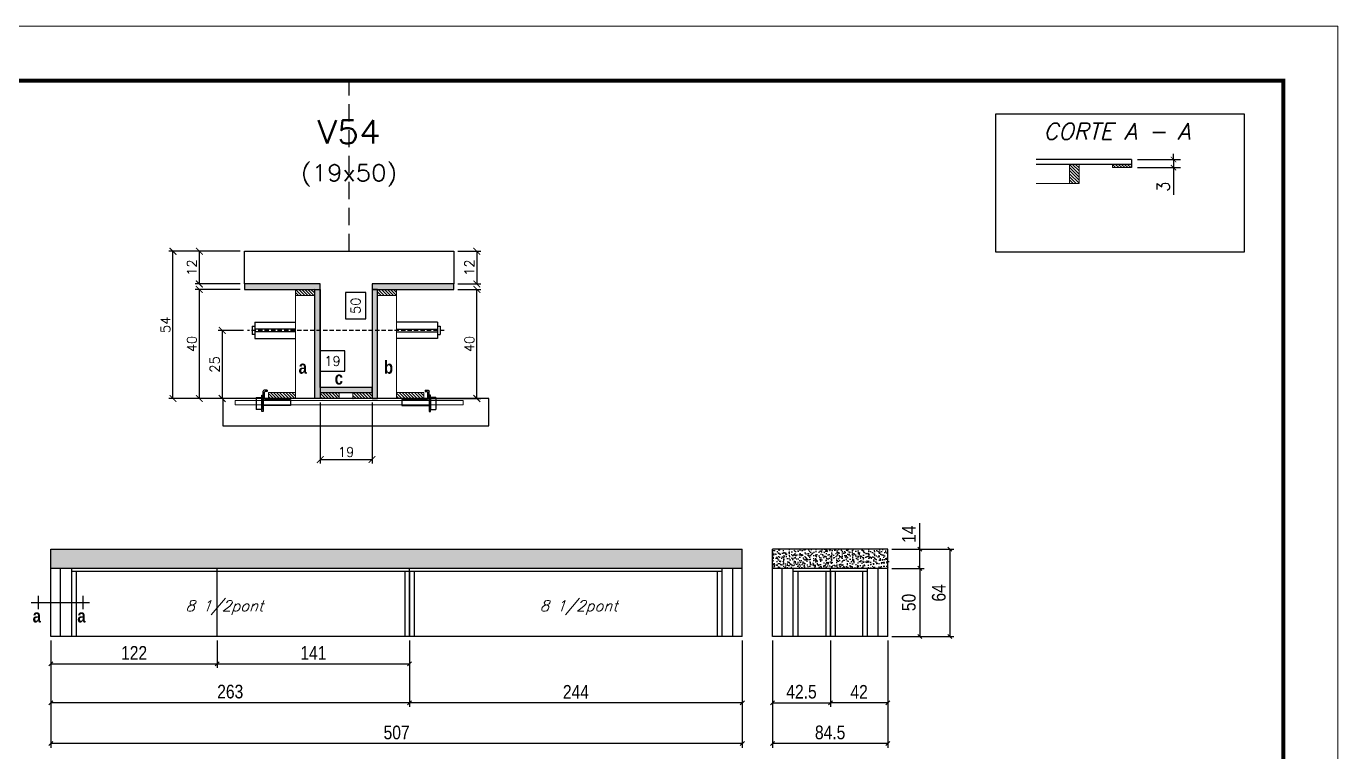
# Model space of a CAD drawing. Header units: millimetres. Extents: x 2921 to 9246, y 316 to 11751.
# Drawn here: x 3444 to 4406, y 1982 to 2514 of the extents above; entities that cross this region are included whole.
import ezdxf
from ezdxf.enums import TextEntityAlignment as Align

# ---------------------------------------------------------------- set-up
doc = ezdxf.new("R2010")
doc.units = ezdxf.units.MM
doc.linetypes.add('DASHED', pattern=[0.75, 0.5, -0.25])
doc.linetypes.add('HIDDEN', pattern=[9.525, 6.35, -3.175])
for name, color, linetype in [('1', 3, 'Continuous'), ('barrote', 251, 'Continuous'), ('COTA', 241, 'Continuous'), ('Cota Seção (2x)', 4, 'Continuous'), ('Cotas', 1, 'Continuous'), ('detalhes', 4, 'Continuous'), ('Hachura', 253, 'Continuous'), ('NOMENCLATURA', 7, 'Continuous'), ('Painéis', 200, 'Continuous'), ('presilha', 1, 'Continuous'), ('SARR_2.2x7', 40, 'Continuous'), ('SARR_3.5x7', 81, 'Continuous'), ('TENSOR', 3, 'Continuous'), ('texto', 7, 'Continuous'), ('Texto de Titulo', 7, 'Continuous'), ('Texto Qtd Sarr', 242, 'Continuous')]:
    doc.layers.add(name, color=color, linetype=linetype)
for name, color, linetype, lineweight in [('CONCRETO', 251, 'Continuous', 25), ('Folhas', 255, 'Continuous', 9), ('Madeira', 126, 'Continuous', 18), ('SARRAFO DE PRESSAO', 251, 'DASHED', 9), ('SCO-___-LAJ', 2, 'Continuous', 0), ('TEXTO PILAR', 3, 'Continuous', 15), ('Texto Seção', 7, 'Continuous', 15)]:
    doc.layers.add(name, color=color, linetype=linetype, lineweight=lineweight)
doc.styles.add('COTA TECNICA', font='techl___.ttf', dxfattribs={"height": 10})
doc.styles.add('Romans', font='romans.shx')
doc.styles.add('TECNICA', font='techb___.ttf', dxfattribs={"height": 10})
doc.dimstyles.new('COTA PARA DETALHES', dxfattribs={"dimtxt": 9, "dimasz": 4, "dimexe": 5, "dimexo": 5, "dimgap": 3, "dimtad": 1, "dimdec": 1, "dimlfac": 0.5, "dimzin": 12, "dimdsep": 46, "dimtxsty": 'Romans', "dimblk": 'ARCHTICK', "dimcen": 10, "dimdle": 5, "dimclrd": 4, "dimclre": 4, "dimclrt": 240, "dimadec": 1, "dimazin": 3, "dimtfac": 1, "dimtdec": 1, "dimtmove": 0, "dimatfit": 3, "dimldrblk": 'ARCHTICK', "dimfxl": 1, "dimtolj": 1, "dimtzin": 12, "dimarcsym": 0})
doc.dimstyles.new('Cota Seção (2x)', dxfattribs={"dimtxt": 7, "dimasz": 5, "dimexe": 3, "dimexo": 3, "dimgap": 2, "dimtad": 3, "dimdec": 1, "dimlfac": 0.5, "dimzin": 12, "dimdsep": 46, "dimtxsty": 'Romans', "dimblk": 'ARCHTICK', "dimcen": 0, "dimclrd": 4, "dimclre": 4, "dimclrt": 1, "dimadec": 1, "dimazin": 3, "dimtfac": 1, "dimtdec": 1, "dimtmove": 0, "dimatfit": 3, "dimldrblk": 'OBLIQUE', "dimfxl": 1, "dimtolj": 1, "dimtzin": 12, "dimarcsym": 0})
doc.dimstyles.new('Cota Seção interna', dxfattribs={"dimtxt": 7, "dimasz": 6, "dimexe": 0.18, "dimexo": 2, "dimgap": -4, "dimtad": 3, "dimdec": 1, "dimlfac": 0.5, "dimzin": 12, "dimdsep": 46, "dimtxsty": 'Romans', "dimblk": 'ARCHTICK', "dimcen": 0.09, "dimse1": 1, "dimse2": 1, "dimsd1": 1, "dimsd2": 1, "dimclrd": 180, "dimclre": 5, "dimclrt": 1, "dimadec": 0, "dimazin": 3, "dimtfac": 1, "dimtdec": 1, "dimtofl": 0, "dimtmove": 0, "dimatfit": 3, "dimldrblk": 'ARCHTICK', "dimfxl": 1, "dimtolj": 1, "dimtzin": 0, "dimarcsym": 0})
doc.dimstyles.new('PAINEL', dxfattribs={"dimtxt": 10, "dimasz": 3, "dimexe": 3, "dimexo": 3, "dimgap": 3, "dimtad": 1, "dimdec": 1, "dimzin": 12, "dimdsep": 46, "dimtxsty": 'COTA TECNICA', "dimblk1": 'OBLIQUE', "dimblk2": 'OBLIQUE', "dimsah": 1, "dimcen": 0.9, "dimclrd": 4, "dimclre": 4, "dimclrt": 240, "dimadec": 1, "dimazin": 3, "dimtfac": 1, "dimtdec": 1, "dimtmove": 0, "dimatfit": 3, "dimfxl": 1, "dimtolj": 1, "dimtzin": 12, "dimarcsym": 0})
pattern_1 = [(315, (26616.551, -5988.1444), (1.12253202, 1.12253202), [])]
pattern_2 = [(315, (-399.1047, -9162.968), (1.12253202, 1.12253202), [])]

# ---------------------------------------------------------------- blocks, each defined once
blk = doc.blocks.new('9999999999')
at = {"layer": 'Folhas'}
blk.add_lwpolyline([(98138.98, 34190.21), (99623.98, 34190.21), (99623.98, 35240.21), (98138.98, 35240.21)], close=True, dxfattribs=at)
at = {"layer": 'Folhas', "color": 30, "const_width": 3}
blk.add_lwpolyline([(98213.98, 34230.21), (99583.98, 34230.21), (99583.98, 35200.21), (98213.98, 35200.21)], close=True, dxfattribs=at)
blk = doc.blocks.new('titulo1')
at = {"layer": 'Defpoints', "color": 252, "linetype": 'HIDDEN', "ltscale": 2}
blk.add_line((0, 0), (0, 125), dxfattribs=at)
at = {"layer": 'Defpoints', "style": 'Romans', "oblique": 15}
blk.add_attdef('FOLHA', text='', height=10, dxfattribs=at).set_placement((0, 15.58), align=Align.MIDDLE_CENTER)
at = {"layer": 'Texto Qtd Sarr', "color": 3, "style": 'Romans', "oblique": 15}
for tag, height, p in [('TITULO', 17, (0, 71.45)), ('SEÇÃO', 12, (0, 41.55))]:
    blk.add_attdef(tag, text='', height=height, dxfattribs=at).set_placement(p, align=Align.MIDDLE_CENTER)
blk = doc.blocks.new('_ArchTick')
at = {"color": 0, "linetype": 'ByBlock', "const_width": 0.15}
blk.add_lwpolyline([(-0.5, -0.5), (0.5, 0.5)], dxfattribs=at)
blk = doc.blocks.new('*D545')
at = {"layer": 'COTA', "color": 4, "lineweight": -2, "transparency": 16777216}
for p, q in [((3760.93, 2349.5), (3777.8, 2349.5)), ((3774.8, 2349.5), (3774.8, 2325.5)), ((3760.93, 2325.5), (3777.8, 2325.5))]:
    blk.add_line(p, q, dxfattribs=at)
at = {"layer": 'Defpoints', "color": 0, "transparency": 16777216}
for p in [(3757.93, 2349.5), (3757.93, 2325.5), (3774.8, 2325.5)]:
    blk.add_point(p, dxfattribs=at)
at = {"layer": 'COTA', "color": 4, "lineweight": -2, "transparency": 16777216, "xscale": 5, "yscale": 5, "zscale": 5}
for p, rotation in [((3774.8, 2349.5), 90), ((3774.8, 2325.5), 270)]:
    blk.add_blockref('_ArchTick', p, dxfattribs=dict(at, rotation=rotation))
at = {"layer": 'COTA', "color": 1, "transparency": 16777216, "insert": (3769.3, 2337.5), "char_height": 7, "attachment_point": 5, "rotation": 90, "style": 'Romans'}
blk.add_mtext('\\A1;12', dxfattribs=at)
blk = doc.blocks.new('_Oblique')
at = {"layer": '1', "color": 0, "lineweight": -2}
blk.add_line((-0.5, -0.5), (0.5, 0.5), dxfattribs=at)
blk = doc.blocks.new('*D546')
at = {"layer": 'COTA', "color": 4, "lineweight": -2, "transparency": 16777216}
for p, q in [((3601.33, 2349.5), (3548.95, 2349.5)), ((3551.95, 2241.5), (3551.95, 2349.5)), ((3623.33, 2241.5), (3548.95, 2241.5))]:
    blk.add_line(p, q, dxfattribs=at)
at = {"layer": 'Defpoints', "color": 0, "transparency": 16777216}
for p in [(3551.95, 2349.5), (3604.33, 2349.5), (3626.33, 2241.5)]:
    blk.add_point(p, dxfattribs=at)
at = {"layer": 'COTA', "color": 4, "lineweight": -2, "transparency": 16777216, "xscale": 5, "yscale": 5, "zscale": 5}
for p, rotation in [((3551.95, 2349.5), 90), ((3551.95, 2241.5), 270)]:
    blk.add_blockref('_ArchTick', p, dxfattribs=dict(at, rotation=rotation))
at = {"layer": 'COTA', "color": 1, "transparency": 16777216, "insert": (3546.45, 2295.5), "char_height": 7, "attachment_point": 5, "rotation": 90, "style": 'Romans'}
blk.add_mtext('\\A1;54', dxfattribs=at)
blk = doc.blocks.new('*D547')
at = {"layer": 'COTA', "color": 4, "lineweight": -2, "transparency": 16777216}
for p, q in [((3760.93, 2321.5), (3777.8, 2321.5)), ((3774.8, 2241.5), (3774.8, 2321.5)), ((3734.53, 2241.5), (3777.8, 2241.5))]:
    blk.add_line(p, q, dxfattribs=at)
at = {"layer": 'Defpoints', "color": 0, "transparency": 16777216}
for p in [(3757.93, 2321.5), (3774.8, 2321.5), (3731.53, 2241.5)]:
    blk.add_point(p, dxfattribs=at)
at = {"layer": 'COTA', "color": 4, "lineweight": -2, "transparency": 16777216, "xscale": 5, "yscale": 5, "zscale": 5}
for p, rotation in [((3774.8, 2321.5), 90), ((3774.8, 2241.5), 270)]:
    blk.add_blockref('_ArchTick', p, dxfattribs=dict(at, rotation=rotation))
at = {"layer": 'COTA', "color": 1, "transparency": 16777216, "insert": (3769.3, 2281.5), "char_height": 7, "attachment_point": 5, "rotation": 90, "style": 'Romans'}
blk.add_mtext('\\A1;40', dxfattribs=at)
blk = doc.blocks.new('*D548')
at = {"layer": 'Cota Seção (2x)', "color": 180, "lineweight": -2, "transparency": 16777216}
for p, q in [((3693.43, 2319.17), (3678.43, 2319.17)), ((3678.43, 2319.17), (3678.43, 2299.83)), ((3693.43, 2299.83), (3693.43, 2319.17)), ((3678.43, 2299.83), (3693.43, 2299.83))]:
    blk.add_line(p, q, dxfattribs=at)
at = {"layer": 'Defpoints', "color": 0, "transparency": 16777216}
for p in [(3697.43, 2349.5), (3708.93, 2349.5), (3708.93, 2249.5)]:
    blk.add_point(p, dxfattribs=at)
at = {"layer": 'Cota Seção (2x)', "color": 1, "transparency": 16777216, "insert": (3685.93, 2309.5), "char_height": 7, "attachment_point": 5, "rotation": 90, "style": 'Romans'}
blk.add_mtext('\\A1;50', dxfattribs=at)
blk = doc.blocks.new('*D549')
at = {"layer": 'COTA', "color": 4, "lineweight": -2, "transparency": 16777216}
for p, q in [((3601.33, 2349.5), (3568.27, 2349.5)), ((3571.27, 2349.5), (3571.27, 2325.5)), ((3601.33, 2325.5), (3568.27, 2325.5))]:
    blk.add_line(p, q, dxfattribs=at)
at = {"layer": 'Defpoints', "color": 0, "transparency": 16777216}
for p in [(3604.33, 2349.5), (3571.27, 2325.5), (3604.33, 2325.5)]:
    blk.add_point(p, dxfattribs=at)
at = {"layer": 'COTA', "color": 4, "lineweight": -2, "transparency": 16777216, "xscale": 5, "yscale": 5, "zscale": 5}
for p, rotation in [((3571.27, 2349.5), 90), ((3571.27, 2325.5), 270)]:
    blk.add_blockref('_ArchTick', p, dxfattribs=dict(at, rotation=rotation))
at = {"layer": 'COTA', "color": 1, "transparency": 16777216, "insert": (3565.77, 2337.5), "char_height": 7, "attachment_point": 5, "rotation": 90, "style": 'Romans'}
blk.add_mtext('\\A1;12', dxfattribs=at)
blk = doc.blocks.new('*D550')
at = {"layer": 'COTA', "color": 4, "lineweight": -2, "transparency": 16777216}
for p, q in [((3601.33, 2321.5), (3568.27, 2321.5)), ((3571.27, 2321.5), (3571.27, 2241.5)), ((3623.33, 2241.5), (3568.27, 2241.5))]:
    blk.add_line(p, q, dxfattribs=at)
at = {"layer": 'Defpoints', "color": 0, "transparency": 16777216}
for p in [(3604.33, 2321.5), (3571.27, 2241.5), (3626.33, 2241.5)]:
    blk.add_point(p, dxfattribs=at)
at = {"layer": 'COTA', "color": 4, "lineweight": -2, "transparency": 16777216, "xscale": 5, "yscale": 5, "zscale": 5}
for p, rotation in [((3571.27, 2321.5), 90), ((3571.27, 2241.5), 270)]:
    blk.add_blockref('_ArchTick', p, dxfattribs=dict(at, rotation=rotation))
at = {"layer": 'COTA', "color": 1, "transparency": 16777216, "insert": (3565.77, 2281.5), "char_height": 7, "attachment_point": 5, "rotation": 90, "style": 'Romans'}
blk.add_mtext('\\A1;40', dxfattribs=at)
blk = doc.blocks.new('PRESILHA METÁLICA 1')
at = {"layer": 'presilha'}
for p, q in [((6, 15.5), (7.5, 15.5)), ((6, -2.5), (6, 15.5)), ((7.5, 10.6), (7.5, 19.9)), ((7.5, 15.5), (7.5, -2.5)), ((12, 21), (8.6, 21)), ((9, 11.6), (9, 18.9)), ((12, 19.5), (9.6, 19.5)), ((12, 21), (12, 19.5)), ((0, 13), (6, 13)), ((0, 13), (0, 0)), ((6, 0), (0, 0)), ((6, 13), (6, 0)), ((37.5, 4.1), (7.5, 4.1)), ((37.5, 11), (9.6, 11)), ((37.5, 11), (37.5, 4.1)), ((7.5, -2.5), (6, -2.5))]:
    blk.add_line(p, q, dxfattribs=at)
for centre, radius, start, end in [((8.6, 19.9), 1.14, 90, 180), ((9.6, 18.9), 0.57, 90, 180), ((9.6, 11.6), 0.57, 180, 270)]:
    blk.add_arc(centre, radius, start, end, dxfattribs=at)
blk = doc.blocks.new('*D551')
at = {"layer": 'COTA', "color": 4, "lineweight": -2, "transparency": 16777216}
for p, q in [((3659.93, 2238.5), (3659.93, 2193.77)), ((3697.93, 2238.5), (3697.93, 2193.77)), ((3659.93, 2196.77), (3697.93, 2196.77))]:
    blk.add_line(p, q, dxfattribs=at)
at = {"layer": 'Defpoints', "color": 0, "transparency": 16777216}
for p in [(3659.93, 2241.5), (3697.93, 2241.5), (3697.93, 2196.77)]:
    blk.add_point(p, dxfattribs=at)
at = {"layer": 'COTA', "color": 4, "lineweight": -2, "transparency": 16777216, "xscale": 5, "yscale": 5, "zscale": 5, "rotation": 180}
blk.add_blockref('_ArchTick', (3659.93, 2196.77), dxfattribs=at)
at = {"layer": 'COTA', "color": 4, "lineweight": -2, "transparency": 16777216, "xscale": 5, "yscale": 5, "zscale": 5}
blk.add_blockref('_ArchTick', (3697.93, 2196.77), dxfattribs=at)
at = {"layer": 'COTA', "color": 1, "transparency": 16777216, "insert": (3678.93, 2202.27), "char_height": 7, "attachment_point": 5, "style": 'Romans'}
blk.add_mtext('\\A1;19', dxfattribs=at)
blk = doc.blocks.new('*D1037')
at = {"layer": 'COTA', "color": 4, "lineweight": -2, "transparency": 16777216}
for p, q in [((3603.63, 2291.47), (3585.07, 2291.47)), ((3588.07, 2291.47), (3588.07, 2241.5)), ((3603.63, 2241.5), (3585.07, 2241.5))]:
    blk.add_line(p, q, dxfattribs=at)
at = {"layer": 'Defpoints', "color": 0, "transparency": 16777216}
for p in [(3606.63, 2291.47), (3588.07, 2241.5), (3606.63, 2241.5)]:
    blk.add_point(p, dxfattribs=at)
at = {"layer": 'COTA', "color": 4, "lineweight": -2, "transparency": 16777216, "xscale": 5, "yscale": 5, "zscale": 5}
for p, rotation in [((3588.07, 2291.47), 90), ((3588.07, 2241.5), 270)]:
    blk.add_blockref('_ArchTick', p, dxfattribs=dict(at, rotation=rotation))
at = {"layer": 'COTA', "color": 1, "transparency": 16777216, "insert": (3582.57, 2266.48), "char_height": 7, "attachment_point": 5, "rotation": 90, "style": 'Romans'}
blk.add_mtext('\\A1;25', dxfattribs=at)
blk = doc.blocks.new('*D552')
at = {"layer": 'Cota Seção (2x)', "color": 180, "lineweight": -2, "transparency": 16777216}
for p, q in [((3677.93, 2276.5), (3659.93, 2276.5)), ((3659.93, 2276.5), (3659.93, 2261.5)), ((3677.93, 2261.5), (3677.93, 2276.5)), ((3659.93, 2261.5), (3677.93, 2261.5))]:
    blk.add_line(p, q, dxfattribs=at)
at = {"layer": 'Defpoints', "color": 0, "transparency": 16777216}
for p in [(3697.93, 2257.5), (3659.93, 2241.5), (3697.93, 2241.5)]:
    blk.add_point(p, dxfattribs=at)
at = {"layer": 'Cota Seção (2x)', "color": 1, "transparency": 16777216, "insert": (3668.93, 2269), "char_height": 7, "attachment_point": 5, "style": 'Romans'}
blk.add_mtext('\\A1;19', dxfattribs=at)
blk = doc.blocks.new('*D565')
at = {"layer": 'COTA', "color": 4, "lineweight": -2, "transparency": 16777216}
for p, q in [((4259.33, 2416.81), (4290.68, 2416.81)), ((4285.68, 2416.81), (4285.68, 2420.81)), ((4285.68, 2416.81), (4285.68, 2410.81)), ((4259.33, 2410.81), (4290.68, 2410.81)), ((4285.68, 2410.81), (4285.68, 2390.81))]:
    blk.add_line(p, q, dxfattribs=at)
at = {"layer": 'Defpoints', "color": 0, "transparency": 16777216}
for p in [(4254.33, 2416.81), (4254.33, 2410.81), (4285.68, 2410.81)]:
    blk.add_point(p, dxfattribs=at)
at = {"layer": 'COTA', "color": 4, "lineweight": -2, "transparency": 16777216, "xscale": 4, "yscale": 4, "zscale": 4}
for p, rotation in [((4285.68, 2416.81), 270), ((4285.68, 2410.81), 90)]:
    blk.add_blockref('_ArchTick', p, dxfattribs=dict(at, rotation=rotation))
at = {"layer": 'COTA', "color": 240, "transparency": 16777216, "insert": (4278.18, 2396.81), "char_height": 9, "attachment_point": 5, "rotation": 90, "style": 'Romans'}
blk.add_mtext('\\A1;3', dxfattribs=at)
blk = doc.blocks.new('*D572')
at = {"layer": 'Defpoints', "color": 0, "transparency": 16777216}
for p in [(3991.62, 2066.95), (4034.12, 2066.95), (4034.12, 2018.34)]:
    blk.add_point(p, dxfattribs=at)
at = {"layer": 'Painéis', "color": 4, "lineweight": -2, "transparency": 16777216}
for p, q in [((3991.62, 2063.95), (3991.62, 2015.34)), ((4034.12, 2063.95), (4034.12, 2015.34)), ((3991.62, 2018.34), (4034.12, 2018.34))]:
    blk.add_line(p, q, dxfattribs=at)
at = {"layer": 'Painéis', "color": 4, "lineweight": -2, "transparency": 16777216, "xscale": 3, "yscale": 3, "zscale": 3, "rotation": 180}
blk.add_blockref('_Oblique', (3991.62, 2018.34), dxfattribs=at)
at = {"layer": 'Painéis', "color": 4, "lineweight": -2, "transparency": 16777216, "xscale": 3, "yscale": 3, "zscale": 3}
blk.add_blockref('_Oblique', (4034.12, 2018.34), dxfattribs=at)
at = {"layer": 'Painéis', "color": 240, "lineweight": 5, "transparency": 16777216, "insert": (4012.87, 2026.45), "char_height": 10, "attachment_point": 5, "style": 'COTA TECNICA'}
blk.add_mtext('\\A1;42.5', dxfattribs=at)
blk = doc.blocks.new('*D1042')
at = {"layer": 'Defpoints', "color": 0, "transparency": 16777216}
for p in [(4034.12, 2066.95), (4076.12, 2066.95), (4034.12, 2018.34)]:
    blk.add_point(p, dxfattribs=at)
at = {"layer": 'Painéis', "color": 4, "lineweight": -2, "transparency": 16777216}
for p, q in [((4034.12, 2063.95), (4034.12, 2015.34)), ((4076.12, 2063.95), (4076.12, 2015.34)), ((4076.12, 2018.34), (4034.12, 2018.34))]:
    blk.add_line(p, q, dxfattribs=at)
at = {"layer": 'Painéis', "color": 4, "lineweight": -2, "transparency": 16777216, "xscale": 3, "yscale": 3, "zscale": 3, "rotation": 180}
blk.add_blockref('_Oblique', (4034.12, 2018.34), dxfattribs=at)
at = {"layer": 'Painéis', "color": 4, "lineweight": -2, "transparency": 16777216, "xscale": 3, "yscale": 3, "zscale": 3}
blk.add_blockref('_Oblique', (4076.12, 2018.34), dxfattribs=at)
at = {"layer": 'Painéis', "color": 240, "lineweight": 5, "transparency": 16777216, "insert": (4055.12, 2026.41), "char_height": 10, "attachment_point": 5, "style": 'COTA TECNICA'}
blk.add_mtext('\\A1;42', dxfattribs=at)
blk = doc.blocks.new('*D573')
at = {"layer": 'Defpoints', "color": 0, "transparency": 16777216}
for p in [(3991.62, 2066.95), (4076.12, 2066.95), (3991.62, 1988.46)]:
    blk.add_point(p, dxfattribs=at)
at = {"layer": 'Painéis', "color": 4, "lineweight": -2, "transparency": 16777216}
for p, q in [((3991.62, 2063.95), (3991.62, 1985.46)), ((4076.12, 2063.95), (4076.12, 1985.46)), ((4076.12, 1988.46), (3991.62, 1988.46))]:
    blk.add_line(p, q, dxfattribs=at)
at = {"layer": 'Painéis', "color": 4, "lineweight": -2, "transparency": 16777216, "xscale": 3, "yscale": 3, "zscale": 3, "rotation": 180}
blk.add_blockref('_Oblique', (3991.62, 1988.46), dxfattribs=at)
at = {"layer": 'Painéis', "color": 4, "lineweight": -2, "transparency": 16777216, "xscale": 3, "yscale": 3, "zscale": 3}
blk.add_blockref('_Oblique', (4076.12, 1988.46), dxfattribs=at)
at = {"layer": 'Painéis', "color": 240, "lineweight": 5, "transparency": 16777216, "insert": (4033.87, 1996.59), "char_height": 10, "attachment_point": 5, "style": 'COTA TECNICA'}
blk.add_mtext('\\A1;84.5', dxfattribs=at)
blk = doc.blocks.new('*D574')
at = {"layer": 'COTA', "color": 4, "linetype": 'ByBlock', "lineweight": -2, "transparency": 16777216}
for p, q in [((3725.45, 2063.95), (3725.45, 2015.34)), ((3969.45, 2063.95), (3969.45, 2015.34)), ((3969.45, 2018.34), (3725.45, 2018.34))]:
    blk.add_line(p, q, dxfattribs=at)
at = {"layer": 'Defpoints', "color": 0, "linetype": 'ByBlock', "transparency": 16777216}
for p in [(3725.45, 2066.95), (3969.45, 2066.95), (3725.45, 2018.34)]:
    blk.add_point(p, dxfattribs=at)
at = {"layer": 'COTA', "color": 4, "linetype": 'ByBlock', "lineweight": -2, "transparency": 16777216, "xscale": 3, "yscale": 3, "zscale": 3, "rotation": 180}
blk.add_blockref('_Oblique', (3725.45, 2018.34), dxfattribs=at)
at = {"layer": 'COTA', "color": 4, "linetype": 'ByBlock', "lineweight": -2, "transparency": 16777216, "xscale": 3, "yscale": 3, "zscale": 3}
blk.add_blockref('_Oblique', (3969.45, 2018.34), dxfattribs=at)
at = {"layer": 'COTA', "color": 240, "linetype": 'ByBlock', "transparency": 16777216, "insert": (3847.45, 2026.41), "char_height": 10, "attachment_point": 5, "style": 'COTA TECNICA'}
blk.add_mtext('\\A1;244', dxfattribs=at)
blk = doc.blocks.new('*D575')
at = {"layer": 'COTA', "color": 4, "linetype": 'ByBlock', "lineweight": -2, "transparency": 16777216}
for p, q in [((3462.45, 2063.95), (3462.45, 2015.34)), ((3725.45, 2063.95), (3725.45, 2015.34)), ((3725.45, 2018.34), (3462.45, 2018.34))]:
    blk.add_line(p, q, dxfattribs=at)
at = {"layer": 'Defpoints', "color": 0, "linetype": 'ByBlock', "transparency": 16777216}
for p in [(3462.45, 2066.95), (3725.45, 2066.95), (3462.45, 2018.34)]:
    blk.add_point(p, dxfattribs=at)
at = {"layer": 'COTA', "color": 4, "linetype": 'ByBlock', "lineweight": -2, "transparency": 16777216, "xscale": 3, "yscale": 3, "zscale": 3, "rotation": 180}
blk.add_blockref('_Oblique', (3462.45, 2018.34), dxfattribs=at)
at = {"layer": 'COTA', "color": 4, "linetype": 'ByBlock', "lineweight": -2, "transparency": 16777216, "xscale": 3, "yscale": 3, "zscale": 3}
blk.add_blockref('_Oblique', (3725.45, 2018.34), dxfattribs=at)
at = {"layer": 'COTA', "color": 240, "linetype": 'ByBlock', "transparency": 16777216, "insert": (3593.95, 2026.56), "char_height": 10, "width": 210.731, "attachment_point": 5, "style": 'COTA TECNICA'}
blk.add_mtext('\\A1;263', dxfattribs=at)
blk = doc.blocks.new('*D1043')
at = {"layer": 'COTA', "color": 4, "linetype": 'ByBlock', "lineweight": -2, "transparency": 16777216}
for p, q in [((3462.45, 2063.95), (3462.45, 1985.46)), ((3969.45, 2063.95), (3969.45, 1985.46)), ((3969.45, 1988.46), (3462.45, 1988.46))]:
    blk.add_line(p, q, dxfattribs=at)
at = {"layer": 'Defpoints', "color": 0, "linetype": 'ByBlock', "transparency": 16777216}
for p in [(3462.45, 2066.95), (3969.45, 2066.95), (3462.45, 1988.46)]:
    blk.add_point(p, dxfattribs=at)
at = {"layer": 'COTA', "color": 4, "linetype": 'ByBlock', "lineweight": -2, "transparency": 16777216, "xscale": 3, "yscale": 3, "zscale": 3, "rotation": 180}
blk.add_blockref('_Oblique', (3462.45, 1988.46), dxfattribs=at)
at = {"layer": 'COTA', "color": 4, "linetype": 'ByBlock', "lineweight": -2, "transparency": 16777216, "xscale": 3, "yscale": 3, "zscale": 3}
blk.add_blockref('_Oblique', (3969.45, 1988.46), dxfattribs=at)
at = {"layer": 'COTA', "color": 240, "linetype": 'ByBlock', "transparency": 16777216, "insert": (3715.95, 1996.57), "char_height": 10, "attachment_point": 5, "style": 'COTA TECNICA'}
blk.add_mtext('\\A1;507', dxfattribs=at)
blk = doc.blocks.new('*D576')
at = {"layer": 'Defpoints', "color": 0, "transparency": 16777216}
for p in [(4076.12, 2116.95), (4076.12, 2066.95), (4099.71, 2066.95)]:
    blk.add_point(p, dxfattribs=at)
at = {"layer": 'Painéis', "color": 4, "lineweight": -2, "transparency": 16777216}
for p, q in [((4079.12, 2116.95), (4102.71, 2116.95)), ((4099.71, 2116.95), (4099.71, 2066.95)), ((4079.12, 2066.95), (4102.71, 2066.95))]:
    blk.add_line(p, q, dxfattribs=at)
at = {"layer": 'Painéis', "color": 4, "lineweight": -2, "transparency": 16777216, "xscale": 3, "yscale": 3, "zscale": 3}
for p, rotation in [((4099.71, 2116.95), 90), ((4099.71, 2066.95), 270)]:
    blk.add_blockref('_Oblique', p, dxfattribs=dict(at, rotation=rotation))
at = {"layer": 'Painéis', "color": 240, "lineweight": 5, "transparency": 16777216, "insert": (4091.6, 2091.95), "char_height": 10, "attachment_point": 5, "rotation": 90, "style": 'COTA TECNICA'}
blk.add_mtext('\\A1;50', dxfattribs=at)
blk = doc.blocks.new('*D577')
at = {"layer": 'Defpoints', "color": 0, "transparency": 16777216}
for p in [(4076.12, 2130.95), (4099.71, 2130.95), (4076.12, 2116.95)]:
    blk.add_point(p, dxfattribs=at)
at = {"layer": 'Painéis', "color": 4, "lineweight": -2, "transparency": 16777216}
for p, q in [((4099.71, 2130.95), (4099.71, 2150.07)), ((4079.12, 2130.95), (4102.71, 2130.95)), ((4099.71, 2116.95), (4099.71, 2130.95)), ((4079.12, 2116.95), (4102.71, 2116.95))]:
    blk.add_line(p, q, dxfattribs=at)
at = {"layer": 'Painéis', "color": 4, "lineweight": -2, "transparency": 16777216, "xscale": 3, "yscale": 3, "zscale": 3}
for p, rotation in [((4099.71, 2130.95), 90), ((4099.71, 2116.95), 270)]:
    blk.add_blockref('_Oblique', p, dxfattribs=dict(at, rotation=rotation))
at = {"layer": 'Painéis', "color": 240, "lineweight": 5, "transparency": 16777216, "insert": (4091.64, 2142.01), "char_height": 10, "attachment_point": 5, "rotation": 90, "style": 'COTA TECNICA'}
blk.add_mtext('\\A1;14', dxfattribs=at)
blk = doc.blocks.new('*D578')
at = {"layer": 'Defpoints', "color": 0, "transparency": 16777216}
for p in [(4076.12, 2130.95), (4076.12, 2066.95), (4121.7, 2066.95)]:
    blk.add_point(p, dxfattribs=at)
at = {"layer": 'Painéis', "color": 4, "lineweight": -2, "transparency": 16777216}
for p, q in [((4079.12, 2130.95), (4124.7, 2130.95)), ((4121.7, 2130.95), (4121.7, 2066.95)), ((4079.12, 2066.95), (4124.7, 2066.95))]:
    blk.add_line(p, q, dxfattribs=at)
at = {"layer": 'Painéis', "color": 4, "lineweight": -2, "transparency": 16777216, "xscale": 3, "yscale": 3, "zscale": 3}
for p, rotation in [((4121.7, 2130.95), 90), ((4121.7, 2066.95), 270)]:
    blk.add_blockref('_Oblique', p, dxfattribs=dict(at, rotation=rotation))
at = {"layer": 'Painéis', "color": 240, "lineweight": 5, "transparency": 16777216, "insert": (4113.6, 2098.95), "char_height": 10, "attachment_point": 5, "rotation": 90, "style": 'COTA TECNICA'}
blk.add_mtext('\\A1;64', dxfattribs=at)
blk = doc.blocks.new('*D579')
at = {"layer": 'Defpoints', "color": 0, "transparency": 16777216}
for p in [(3462.45, 2066.95), (3584.45, 2066.95), (3584.45, 2046.91)]:
    blk.add_point(p, dxfattribs=at)
at = {"layer": 'Painéis', "color": 4, "lineweight": -2, "transparency": 16777216}
for p, q in [((3462.45, 2063.95), (3462.45, 2043.91)), ((3584.45, 2063.95), (3584.45, 2043.91)), ((3462.45, 2046.91), (3584.45, 2046.91))]:
    blk.add_line(p, q, dxfattribs=at)
at = {"layer": 'Painéis', "color": 4, "lineweight": -2, "transparency": 16777216, "xscale": 3, "yscale": 3, "zscale": 3, "rotation": 180}
blk.add_blockref('_Oblique', (3462.45, 2046.91), dxfattribs=at)
at = {"layer": 'Painéis', "color": 4, "lineweight": -2, "transparency": 16777216, "xscale": 3, "yscale": 3, "zscale": 3}
blk.add_blockref('_Oblique', (3584.45, 2046.91), dxfattribs=at)
at = {"layer": 'Painéis', "color": 240, "lineweight": 5, "transparency": 16777216, "insert": (3523.45, 2054.97), "char_height": 10, "attachment_point": 5, "style": 'COTA TECNICA'}
blk.add_mtext('\\A1;122', dxfattribs=at)
blk = doc.blocks.new('*D580')
at = {"layer": 'Defpoints', "color": 0, "transparency": 16777216}
for p in [(3584.45, 2066.95), (3725.45, 2066.95), (3725.45, 2046.91)]:
    blk.add_point(p, dxfattribs=at)
at = {"layer": 'Painéis', "color": 4, "lineweight": -2, "transparency": 16777216}
for p, q in [((3584.45, 2063.95), (3584.45, 2043.91)), ((3725.45, 2063.95), (3725.45, 2043.91)), ((3584.45, 2046.91), (3725.45, 2046.91))]:
    blk.add_line(p, q, dxfattribs=at)
at = {"layer": 'Painéis', "color": 4, "lineweight": -2, "transparency": 16777216, "xscale": 3, "yscale": 3, "zscale": 3, "rotation": 180}
blk.add_blockref('_Oblique', (3584.45, 2046.91), dxfattribs=at)
at = {"layer": 'Painéis', "color": 4, "lineweight": -2, "transparency": 16777216, "xscale": 3, "yscale": 3, "zscale": 3}
blk.add_blockref('_Oblique', (3725.45, 2046.91), dxfattribs=at)
at = {"layer": 'Painéis', "color": 240, "lineweight": 5, "transparency": 16777216, "insert": (3654.95, 2054.98), "char_height": 10, "attachment_point": 5, "style": 'COTA TECNICA'}
blk.add_mtext('\\A1;141', dxfattribs=at)

msp = doc.modelspace()

# ---------------------------------------------------------------- hatches: boundary and pattern name
at = {"layer": 'COTA', "linetype": 'ByBlock'}
h = msp.add_hatch(dxfattribs=at)
h.set_pattern_fill('AR-CONC', color=256, scale=0.03)
h.set_pattern_definition([(50, (-128289.3685, -31767.003), (5.46554007, -0.47817257), [0.5715, -6.2865]), (355, (-128289.3685, -31767.003), (-1.05730264, 5.73170536), [0.4572, -5.02921753]), (100.4514447, (-128288.913, -31767.0427), (4.40823741, 5.25353256), [0.48570026, -5.34270734]), (46.1842, (-128289.3685, -31765.479), (8.13237123, -1.26126984), [0.85725, -9.42975]), (96.6355576, (-128288.691, -31765.584), (7.122124, 7.42278374), [0.7285507, -8.01406824]), (351.184151, (-128289.3685, -31765.479), (7.122124, 7.42278374), [0.685799, -7.54379196]), (21, (-128288.6065, -31765.86), (4.54843174, -3.06795595), [0.5715, -6.2865]), (326, (-128288.6065, -31765.86), (1.85406085, 5.52563898), [0.4572, -5.0292]), (71.451445, (-128288.2275, -31766.1155), (6.40249258, 2.45768307), [0.48570026, -5.34269813]), (37.5, (-128289.3685, -31767.0028), (0.092658098, 2.536651166), [0, -4.96824, 0, -5.1054, 0, -5.04825]), (7.5, (-128289.3685, -31767.0028), (2.004589875, 3.005417245), [0, -2.91084, 0, -4.85394, 0, -1.92405]), (327.5, (-128291.0678, -31767.0028), (4.067717855, -0.17186232), [0, -1.905, 0, -5.9436, 0, -7.8867]), (317.5, (-128291.8298, -31767.0028), (4.44387544, 0.76279473), [0, -2.4765, 0, -3.94716, 0, -5.6007])])
h.paths.add_polyline_path([(3462.45, 2116.95), (3462.45, 2130.95), (3969.45, 2130.95), (3969.45, 2116.95)])
h = msp.add_hatch(dxfattribs=at)
h.set_pattern_fill('AR-CONC', color=256, scale=0.03)
h.set_pattern_definition([(50, (1564.701, -14424.8767), (5.4655401, -0.4781726), [0.5715, -6.2865]), (355, (1564.701, -14424.8767), (-1.0573026, 5.7317054), [0.4572, -5.0292175]), (100.451445, (1565.1563, -14424.9166), (4.4082374, 5.2535326), [0.4857003, -5.3427073]), (46.1842, (1564.701, -14423.353), (8.1323712, -1.2612698), [0.85725, -9.42975]), (96.63556, (1565.3786, -14423.458), (7.122124, 7.4227837), [0.7285507, -8.0140682]), (351.18415, (1564.701, -14423.353), (7.122124, 7.4227837), [0.685799, -7.543792]), (21, (1565.463, -14423.7337), (4.5484317, -3.067956), [0.5715, -6.2865]), (326, (1565.463, -14423.7337), (1.8540609, 5.525639), [0.4572, -5.0292]), (71.451445, (1565.842, -14423.9894), (6.4024926, 2.457683), [0.4857003, -5.3426981]), (37.5, (1564.7009, -14424.8767), (0.0926581, 2.53665117), [0, -4.96824, 0, -5.1054, 0, -5.04825]), (7.5, (1564.7009, -14424.8767), (2.00458988, 3.00541724), [0, -2.91084, 0, -4.85394, 0, -1.92405]), (327.5, (1563.0016, -14424.8767), (4.06771786, -0.17186232), [0, -1.905, 0, -5.9436, 0, -7.8867]), (317.5, (1562.2396, -14424.8767), (4.44387544, 0.7627947), [0, -2.4765, 0, -3.94716, 0, -5.6007])])
h.paths.add_polyline_path([(4077.12, 2130.95), (4077.12, 2116.95), (3991.62, 2116.95), (3991.62, 2130.95)])
at = {"layer": 'Hachura'}
h = msp.add_hatch(dxfattribs=at)
h.set_pattern_fill('ANSI31', color=256, scale=0.5, angle=270, style=0)
h.set_pattern_definition(pattern_2)
h.paths.add_polyline_path([(4216.48, 2413.21), (4209.48, 2413.21), (4209.48, 2399.21), (4216.48, 2399.21)])
h = msp.add_hatch(dxfattribs=at)
h.set_pattern_fill('ANSI31', color=256, scale=0.5, angle=270, style=0)
h.set_pattern_definition(pattern_2)
h.paths.add_polyline_path([(4240.86, 2413.21), (4240.86, 2410.81), (4254.84, 2410.81), (4254.84, 2413.21)])
h = msp.add_hatch(color=256, dxfattribs=at)
h.dxf.hatch_style = 1
h.paths.add_polyline_path([(3659.93, 2321.5), (3659.93, 2325.5), (3604.33, 2325.5), (3604.33, 2321.5)])
h = msp.add_hatch(dxfattribs=at)
h.set_pattern_fill('ANSI31', color=256, scale=0.5, angle=270, style=0)
h.set_pattern_definition([(315, (26616.551, -5986.1444), (1.12253202, 1.12253202), [])])
h.paths.add_polyline_path([(3655.93, 2317.1), (3655.93, 2321.5), (3641.93, 2321.5), (3641.93, 2317.1)])
h = msp.add_hatch(color=256, dxfattribs=at)
h.dxf.hatch_style = 1
h.paths.add_polyline_path([(3659.93, 2325.5), (3655.93, 2325.5), (3655.93, 2241.5), (3659.93, 2241.5)])
h = msp.add_hatch(color=256, dxfattribs=at)
h.dxf.hatch_style = 1
h.paths.add_polyline_path([(3701.93, 2325.5), (3697.93, 2325.5), (3697.93, 2241.5), (3701.93, 2241.5)])
h = msp.add_hatch(color=256, dxfattribs=at)
h.dxf.hatch_style = 1
h.paths.add_polyline_path([(3757.93, 2321.5), (3757.93, 2325.5), (3697.93, 2325.5), (3697.93, 2321.5)])
h = msp.add_hatch(dxfattribs=at)
h.set_pattern_fill('ANSI31', color=256, scale=0.5, angle=270, style=0)
h.set_pattern_definition([(315, (26616.551, -5986.1444), (1.12253202, 1.12253202), [])])
h.paths.add_polyline_path([(3701.93, 2317.1), (3701.93, 2321.5), (3715.93, 2321.5), (3715.93, 2317.1)])
h = msp.add_hatch(dxfattribs=at)
h.set_pattern_fill('ANSI31', color=256, scale=0.5, angle=270, style=0)
h.set_pattern_definition([(315, (26616.551, -5988.1444), (1.12253202, 1.12253202), [])])
h.paths.add_polyline_path([(3621.93, 2241.5), (3621.93, 2245.9), (3641.93, 2245.9), (3641.93, 2241.5)])
h = msp.add_hatch(color=256, dxfattribs=at)
h.dxf.hatch_style = 1
h.paths.add_polyline_path([(3697.93, 2245.9), (3697.93, 2249.5), (3659.93, 2249.5), (3659.93, 2245.9)])
h = msp.add_hatch(dxfattribs=at)
h.set_pattern_fill('ANSI31', color=256, scale=0.5, angle=270, style=0)
h.set_pattern_definition(pattern_1)
h.paths.add_polyline_path([(3659.93, 2241.5), (3659.93, 2245.9), (3673.93, 2245.9), (3673.93, 2241.5)])
h = msp.add_hatch(dxfattribs=at)
h.set_pattern_fill('ANSI31', color=256, scale=0.5, angle=270, style=0)
h.set_pattern_definition(pattern_1)
h.paths.add_polyline_path([(3697.93, 2241.5), (3697.93, 2245.9), (3683.93, 2245.9), (3683.93, 2241.5)])
h = msp.add_hatch(dxfattribs=at)
h.set_pattern_fill('ANSI31', color=256, scale=0.5, angle=270, style=0)
h.set_pattern_definition(pattern_1)
h.paths.add_polyline_path([(3735.93, 2241.5), (3735.93, 2245.9), (3715.93, 2245.9), (3715.93, 2241.5)])

# ---------------------------------------------------------------- linework, layer by layer
at = {"ltscale": 3}
for p, q in [((3609.93, 2294.47), (3609.93, 2288.47)), ((3609.93, 2294.47), (3611.93, 2294.47)), ((3611.93, 2297.47), (3611.93, 2285.47)), ((3611.93, 2297.47), (3641.93, 2297.47)), ((3641.93, 2292.47), (3611.93, 2292.47)), ((3641.93, 2290.47), (3611.93, 2290.47)), ((3745.93, 2297.47), (3715.93, 2297.47)), ((3715.93, 2292.47), (3745.93, 2292.47)), ((3715.93, 2290.47), (3745.93, 2290.47)), ((3745.93, 2297.47), (3745.93, 2285.47)), ((3745.93, 2294.47), (3747.93, 2294.47)), ((3747.93, 2294.47), (3747.93, 2288.47)), ((3611.93, 2288.47), (3609.93, 2288.47)), ((3611.93, 2285.47), (3641.93, 2285.47)), ((3745.93, 2285.47), (3715.93, 2285.47)), ((3745.93, 2288.47), (3747.93, 2288.47))]:
    msp.add_line(p, q, dxfattribs=at)
at = {"layer": 'barrote'}
msp.add_lwpolyline([(3588.48, 2221.5), (3783.66, 2221.5), (3783.66, 2241.5), (3588.48, 2241.5)], close=True, dxfattribs=at)
at = {"layer": 'CONCRETO'}
msp.add_lwpolyline([(3604.33, 2325.5), (3604.33, 2349.5), (3757.93, 2349.5), (3757.93, 2325.5), (3697.93, 2325.5), (3697.93, 2249.5), (3659.93, 2249.5), (3659.93, 2325.5)], close=True, dxfattribs=at)
at = {"layer": 'COTA', "linetype": 'ByBlock'}
for p, q in [((3462.45, 2130.95), (3969.45, 2130.95)), ((3462.45, 2116.95), (3462.45, 2130.95)), ((3969.45, 2116.95), (3969.45, 2130.95)), ((4076.12, 2130.95), (3991.62, 2130.95)), ((3991.62, 2116.95), (3991.62, 2130.95)), ((4076.12, 2116.95), (4076.12, 2130.95))]:
    msp.add_line(p, q, dxfattribs=at)
at = {"layer": 'Cotas', "linetype": 'HIDDEN', "ltscale": 50}
msp.add_lwpolyline([(4155.49, 2450.21), (4337.46, 2450.21), (4337.46, 2348.78), (4155.49, 2348.78)], close=True, dxfattribs=at)
at = {"layer": 'Madeira'}
msp.add_lwpolyline([(4216.48, 2413.21), (4216.48, 2399.21), (4185, 2399.21)], dxfattribs=at)
for points in [[(4216.48, 2399.21), (4216.48, 2413.21), (4209.48, 2413.21), (4209.48, 2399.21)], [(4240.86, 2413.21), (4254.84, 2413.21), (4254.84, 2410.81), (4240.86, 2410.81)], [(3655.93, 2317.1), (3655.93, 2321.5), (3641.93, 2321.5), (3641.93, 2317.1)], [(3655.93, 2321.5), (3641.93, 2321.5), (3641.93, 2241.5), (3655.93, 2241.5)], [(3701.93, 2317.1), (3701.93, 2321.5), (3715.93, 2321.5), (3715.93, 2317.1)], [(3701.93, 2321.5), (3715.93, 2321.5), (3715.93, 2241.5), (3701.93, 2241.5)], [(3621.93, 2241.5), (3621.93, 2245.9), (3641.93, 2245.9), (3641.93, 2241.5)], [(3659.93, 2241.5), (3659.93, 2245.9), (3673.93, 2245.9), (3673.93, 2241.5)], [(3697.93, 2241.5), (3697.93, 2245.9), (3683.93, 2245.9), (3683.93, 2241.5)], [(3735.93, 2241.5), (3735.93, 2245.9), (3715.93, 2245.9), (3715.93, 2241.5)]]:
    msp.add_lwpolyline(points, close=True, dxfattribs=at)
at = {"layer": 'NOMENCLATURA', "linetype": 'Continuous'}
for p, q in [((3453.07, 2096.93), (3453.07, 2086.97)), ((3485.83, 2096.93), (3485.83, 2086.97)), ((3448.07, 2091.95), (3490.83, 2091.95))]:
    msp.add_line(p, q, dxfattribs=at)
at = {"layer": 'Painéis', "linetype": 'ByBlock'}
for p, q in [((4254.84, 2416.81), (4184.98, 2416.81)), ((4254.84, 2416.81), (4254.84, 2410.81)), ((4254.84, 2413.21), (4185, 2413.21)), ((3969.45, 2116.95), (3462.45, 2116.95)), ((3462.45, 2066.95), (3462.45, 2116.95)), ((3584.45, 2066.95), (3584.45, 2116.95)), ((3725.45, 2066.95), (3725.45, 2116.95)), ((3969.45, 2066.95), (3969.45, 2116.95)), ((4076.12, 2116.95), (3991.62, 2116.95)), ((4034.12, 2066.95), (4034.12, 2116.95)), ((4076.12, 2066.95), (4076.12, 2116.95)), ((3969.45, 2066.95), (3462.45, 2066.95)), ((4076.12, 2066.95), (3991.62, 2066.95))]:
    msp.add_line(p, q, dxfattribs=at)
at = {"layer": 'Painéis'}
msp.add_line((3991.62, 2066.95), (3991.62, 2116.95), dxfattribs=at)
for points in [[(3659.93, 2321.5), (3659.93, 2325.5), (3604.33, 2325.5), (3604.33, 2321.5)], [(3655.93, 2321.5), (3659.93, 2321.5), (3659.93, 2241.5), (3655.93, 2241.5)], [(3757.93, 2321.5), (3757.93, 2325.5), (3697.93, 2325.5), (3697.93, 2321.5)], [(3701.93, 2321.5), (3697.93, 2321.5), (3697.93, 2241.5), (3701.93, 2241.5)], [(3697.93, 2245.9), (3697.93, 2249.5), (3659.93, 2249.5), (3659.93, 2245.9)]]:
    msp.add_lwpolyline(points, close=True, dxfattribs=at)
at = {"layer": 'SARR_2.2x7', "linetype": 'Continuous'}
for p, q in [((3469.45, 2066.95), (3469.45, 2116.95)), ((3962.45, 2066.95), (3962.45, 2116.95)), ((3998.62, 2066.95), (3998.62, 2116.95)), ((4069.12, 2066.95), (4069.12, 2116.95)), ((3725.45, 2114.75), (3477.45, 2114.75)), ((3954.45, 2114.75), (3725.45, 2114.75)), ((4034.12, 2114.75), (4006.62, 2114.75)), ((4061.12, 2114.75), (4034.12, 2114.75))]:
    msp.add_line(p, q, dxfattribs=at)
at = {"layer": 'SARR_3.5x7'}
for p, q in [((3477.45, 2116.95), (3477.45, 2066.95)), ((3954.45, 2116.95), (3954.45, 2066.95)), ((4006.62, 2116.95), (4006.62, 2066.95)), ((4061.12, 2116.95), (4061.12, 2066.95)), ((3480.95, 2114.75), (3480.95, 2066.95)), ((3721.95, 2114.75), (3721.95, 2066.95)), ((3725.45, 2114.75), (3725.45, 2066.95)), ((3728.95, 2114.75), (3728.95, 2066.95)), ((3950.95, 2114.75), (3950.95, 2066.95)), ((4010.12, 2114.75), (4010.12, 2066.95)), ((4030.62, 2114.75), (4030.62, 2066.95)), ((4034.12, 2114.75), (4034.12, 2066.95)), ((4037.62, 2114.75), (4037.62, 2066.95)), ((4057.62, 2114.75), (4057.62, 2066.95)), ((3480.95, 2066.95), (3477.45, 2066.95)), ((3725.45, 2066.95), (3721.95, 2066.95)), ((3728.95, 2066.95), (3725.45, 2066.95)), ((3954.45, 2066.95), (3950.95, 2066.95))]:
    msp.add_line(p, q, dxfattribs=at)
at = {"layer": 'SCO-___-LAJ', "color": 1}
msp.add_lwpolyline([(3597.48, 2240.17), (3764.78, 2240.17), (3764.78, 2236.97), (3597.48, 2236.97)], close=True, dxfattribs=at)
at = {"layer": 'TENSOR', "linetype": 'HIDDEN', "ltscale": 0.5}
msp.add_line((3750.93, 2291.47), (3606.63, 2291.47), dxfattribs=at)

# ---------------------------------------------------------------- block references
at = {"layer": 'presilha', "yscale": 0.6666666666666666, "zscale": 0.6666666666666666}
for p, xscale in [((3613.06, 2233.53), 0.6666666666666666), ((3744.8, 2233.53), -0.6666666666666666)]:
    msp.add_blockref('PRESILHA METÁLICA 1', p, dxfattribs=dict(at, xscale=xscale))
at = {"layer": 'SARRAFO DE PRESSAO', "color": 6, "linetype": 'ByBlock'}
msp.add_blockref('9999999999', (-95217.85, -32725.71), dxfattribs=at)
at = {"layer": 'Texto Seção'}
ref = msp.add_blockref('titulo1', (3681.13, 2349.5), dxfattribs=at)
ref.add_attrib('TITULO', 'V54', dxfattribs={"layer": 'Texto de Titulo', "color": 7, "height": 17, "style": 'Romans', "width": 1.1}).set_placement((3681.13, 2437), align=Align.MIDDLE_CENTER)
ref.add_attrib('SEÇÃO', '(19x50)', dxfattribs={"layer": 'Texto de Titulo', "color": 7, "height": 12, "style": 'Romans', "width": 1.1}).set_placement((3681.13, 2407), align=Align.MIDDLE_CENTER)

# ---------------------------------------------------------------- texts
at = {"layer": 'detalhes', "style": 'TECNICA'}
for s, p in [('a', (3644.1, 2259.7)), ('b', (3706.65, 2259.69)), ('c', (3670.53, 2251.74)), ('a', (3449.06, 2077.3)), ('a', (3481.84, 2077.3))]:
    msp.add_text(s, height=9.6, dxfattribs=at).set_placement(p)
at = {"layer": 'texto', "color": 2, "char_height": 8, "attachment_point": 5, "style": 'Romans'}
for insert in [(3589.66, 2088.17), (3849.43, 2088.17)]:
    msp.add_mtext('{\\Q19;\\C256;8 1/2pont}', dxfattribs=dict(at, insert=insert))
at = {"layer": 'TEXTO PILAR', "color": 3, "style": 'Romans', "oblique": 15}
msp.add_text('CORTE A - A', height=12, dxfattribs=at).set_placement((4244.12, 2437.47), align=Align.MIDDLE)

# ---------------------------------------------------------------- dimensions: what is measured, and where the dimension line sits
at = {"layer": 'COTA'}
for base, p1, p2, dimstyle, picture, middle in [((4285.68, 2410.81), (4254.33, 2416.81), (4254.33, 2410.81), 'COTA PARA DETALHES', '*D565', (4278.18, 2396.81)), ((3551.95, 2349.5), (3626.33, 2241.5), (3604.33, 2349.5), 'Cota Seção (2x)', '*D546', (3546.45, 2295.5)), ((3571.27, 2325.5), (3604.33, 2349.5), (3604.33, 2325.5), 'Cota Seção (2x)', '*D549', (3565.77, 2337.5)), ((3774.8, 2325.5), (3757.93, 2349.5), (3757.93, 2325.5), 'Cota Seção (2x)', '*D545', (3769.3, 2337.5)), ((3571.27, 2241.5), (3604.33, 2321.5), (3626.33, 2241.5), 'Cota Seção (2x)', '*D550', (3565.77, 2281.5)), ((3774.8, 2321.5), (3731.53, 2241.5), (3757.93, 2321.5), 'Cota Seção (2x)', '*D547', (3769.3, 2281.5)), ((3588.07, 2241.5), (3606.63, 2291.47), (3606.63, 2241.5), 'Cota Seção (2x)', '*D1037', (3582.57, 2266.48))]:
    dim = msp.add_linear_dim(base=base, p1=p1, p2=p2, angle=90, dimstyle=dimstyle, dxfattribs=at)
    dim.commit()
    dim.dimension.update_dxf_attribs({"geometry": picture, "text_midpoint": middle})
dim = msp.add_linear_dim(base=(3697.93, 2196.77), p1=(3659.93, 2241.5), p2=(3697.93, 2241.5), dimstyle='Cota Seção (2x)', dxfattribs=at)
dim.commit()
dim.dimension.update_dxf_attribs({"geometry": '*D551', "text_midpoint": (3678.93, 2202.27)})
at = {"layer": 'COTA', "linetype": 'ByBlock'}
dim = msp.add_linear_dim(base=(3462.45, 2018.34), p1=(3725.45, 2066.95), p2=(3462.45, 2066.95), angle=180, dimstyle='PAINEL', override={"dimtmove": 1}, dxfattribs=at)
dim.commit()
dim.dimension.update_dxf_attribs({"geometry": '*D575', "text_midpoint": (3593.95, 2026.56)})
for base, p2, picture, middle in [((3462.45, 1988.46), (3462.45, 2066.95), '*D1043', (3715.95, 1996.57)), ((3725.45, 2018.34), (3725.45, 2066.95), '*D574', (3847.45, 2026.41))]:
    dim = msp.add_linear_dim(base=base, p1=(3969.45, 2066.95), p2=p2, angle=180, dimstyle='PAINEL', dxfattribs=at)
    dim.commit()
    dim.dimension.update_dxf_attribs({"geometry": picture, "text_midpoint": middle})
at = {"layer": 'Cota Seção (2x)'}
dim = msp.add_linear_dim(base=(3697.43, 2349.5), p1=(3708.93, 2249.5), p2=(3708.93, 2349.5), angle=90, dimstyle='Cota Seção interna', dxfattribs=at)
dim.commit()
dim.dimension.update_dxf_attribs({"geometry": '*D548', "text_midpoint": (3697.43, 2309.5), "dimtype": 160})
dim = msp.add_linear_dim(base=(3697.93, 2257.5), p1=(3659.93, 2241.5), p2=(3697.93, 2241.5), dimstyle='Cota Seção interna', dxfattribs=at)
dim.commit()
dim.dimension.update_dxf_attribs({"geometry": '*D552', "text_midpoint": (3668.93, 2257.5), "dimtype": 160})
at = {"layer": 'Painéis', "lineweight": 5}
for base, p1, p2, angle, picture, middle in [((4099.71, 2130.95), (4076.12, 2116.95), (4076.12, 2130.95), 90, '*D577', (4091.64, 2142.01)), ((4121.7, 2066.95), (4076.12, 2130.95), (4076.12, 2066.95), 90, '*D578', (4113.6, 2098.95)), ((4099.71, 2066.95), (4076.12, 2116.95), (4076.12, 2066.95), 90, '*D576', (4091.6, 2091.95)), ((3584.45, 2046.91), (3462.45, 2066.95), (3584.45, 2066.95), 180, '*D579', (3523.45, 2054.97)), ((3725.45, 2046.91), (3584.45, 2066.95), (3725.45, 2066.95), 180, '*D580', (3654.95, 2054.98)), ((3991.62, 1988.46), (4076.12, 2066.95), (3991.62, 2066.95), 180, '*D573', (4033.87, 1996.59)), ((4034.12, 2018.34), (4076.12, 2066.95), (4034.12, 2066.95), 180, '*D1042', (4055.12, 2026.41))]:
    dim = msp.add_linear_dim(base=base, p1=p1, p2=p2, angle=angle, dimstyle='PAINEL', dxfattribs=at)
    dim.commit()
    dim.dimension.update_dxf_attribs({"geometry": picture, "text_midpoint": middle})
dim = msp.add_linear_dim(base=(4034.12, 2018.34), p1=(3991.62, 2066.95), p2=(4034.12, 2066.95), dimstyle='PAINEL', dxfattribs=at)
dim.commit()
dim.dimension.update_dxf_attribs({"geometry": '*D572', "text_midpoint": (4012.87, 2018.34), "dimtype": 160})

doc.saveas('drawing.dxf')
